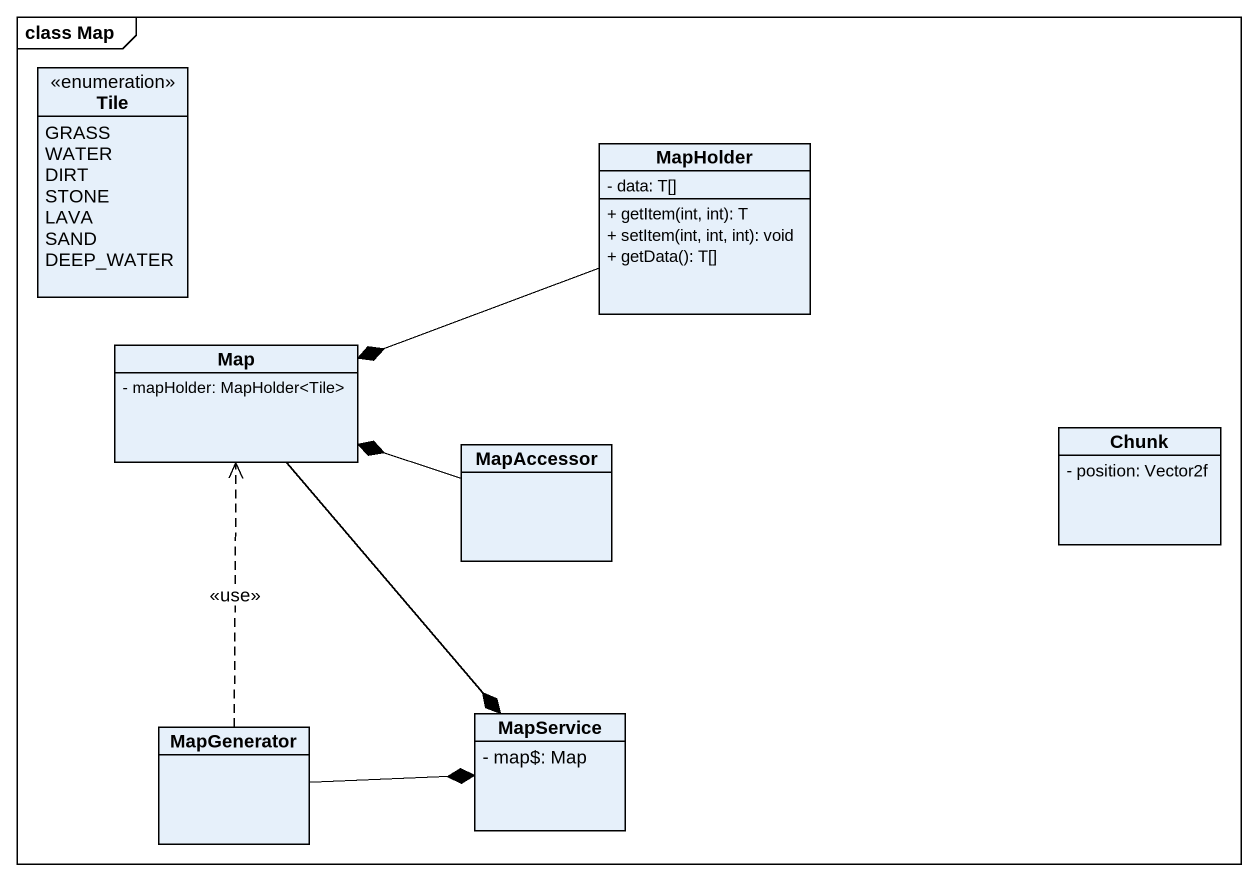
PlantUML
@startuml
mainframe class Map
hide circle
hide empty members
skinparam classAttributeIconSize 0
enum Tile {
  GRASS
  WATER
  DIRT
  STONE
  LAVA
  SAND
  DEEP_WATER
}
class MapHolder {
  - data: T[]
  + getItem(int, int): T
  + setItem(int, int, int): void
  + getData(): T[]
}
class "Map" as Map_ {
  - mapHolder: MapHolder<Tile>
}
class Chunk {
  - position: Vector2f
}
class MapAccessor
class MapGenerator
class MapService {
  - map$: Map
}
MapHolder -left-* Map_
Map_ --* MapService
MapAccessor -left-* Map_
MapGenerator .up.> Map_ : <<use>>
MapGenerator -right-* MapService
@enduml
